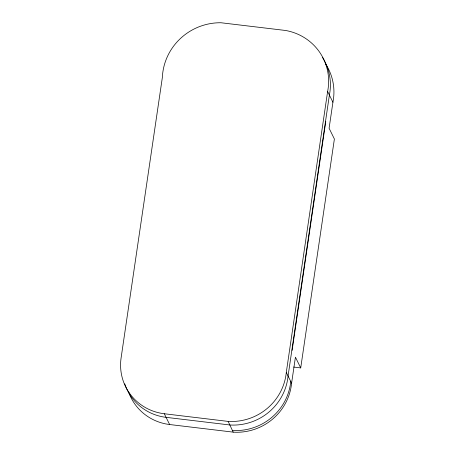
<?xml version="1.0" encoding="UTF-8"?>
<svg xmlns="http://www.w3.org/2000/svg" width="455" height="455" viewBox="0 0 455 455"><rect width="100%" height="100%" fill="white"/><g stroke="black" fill="none" stroke-linecap="round" stroke-linejoin="round"><path stroke-width="0.68" d="M291.598 383.173L286.297 372.406L327.628 91.483A54.077 52.535 -26.2 0 0 285.615 30.479L220.965 22.75A57.011 55.391 -26.2 0 0 162.367 77.395L121.104 357.88A51.352 49.891 -26.2 0 0 164.318 413.754L169.618 424.526L233.449 432.165A54.105 52.57 -26.2 0 0 291.598 383.173L295.426 357.164L300.715 367.907L293.657 367.06M292.104 350.407L325.774 121.513M325.655 64.058A54.077 52.541 -26.2 0 1 332.923 102.25L329.096 128.264L334.385 139.008L300.715 367.907M233.193 432.148L228.148 421.398A54.105 52.57 -26.2 0 0 286.297 372.406M227.91 421.381L164.318 413.754M232.368 430.447L232.607 430.464A54.105 52.57 -26.2 0 0 290.756 381.466M327.628 91.483L332.923 102.25M169.618 424.526A51.352 49.891 -26.2 0 1 128.685 392.204M124.75 383.844A51.352 49.891 -26.2 0 0 166.081 417.343L229.917 424.987A54.105 52.57 -26.2 0 0 288.066 375.995L329.392 95.072A54.077 52.535 -26.2 0 0 322.481 57.438"/></g></svg>
